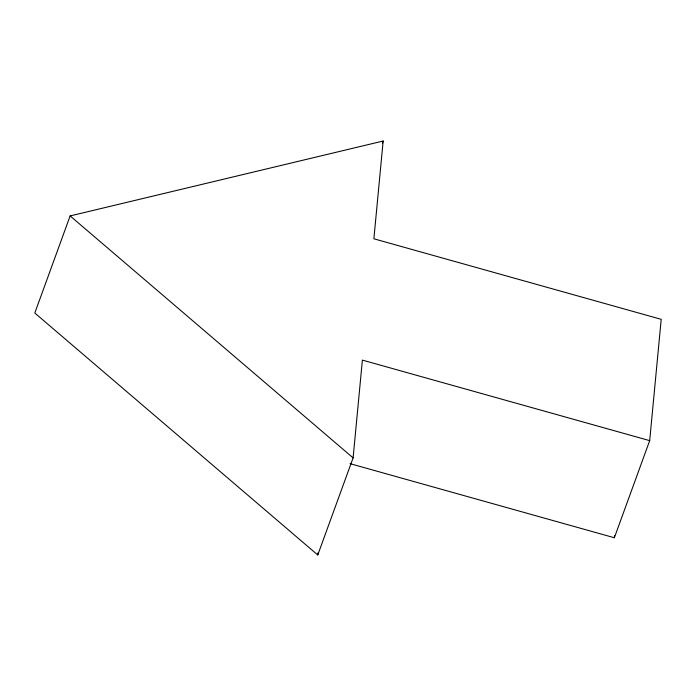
<?xml version="1.0" encoding="UTF-8"?>
<svg xmlns="http://www.w3.org/2000/svg" width="696" height="696" viewBox="0 0 696 696"><rect width="100%" height="100%" fill="white"/><g stroke="black" fill="none" stroke-linecap="round" stroke-linejoin="round"><path stroke-width="1.04" d="M350.018 463.649L614.351 537.747L649.69 440.646L661.2 319.325L373.882 238.789L383.157 141.018L70.139 215.925L34.8 313.017L317.767 554.982L317.968 552.833M317.767 554.982L353.107 457.89L362.381 360.11L649.69 440.646M614.351 537.747L614.559 535.598M382.417 143.037L383.157 141.018M70.139 215.925L353.107 457.89"/></g></svg>
